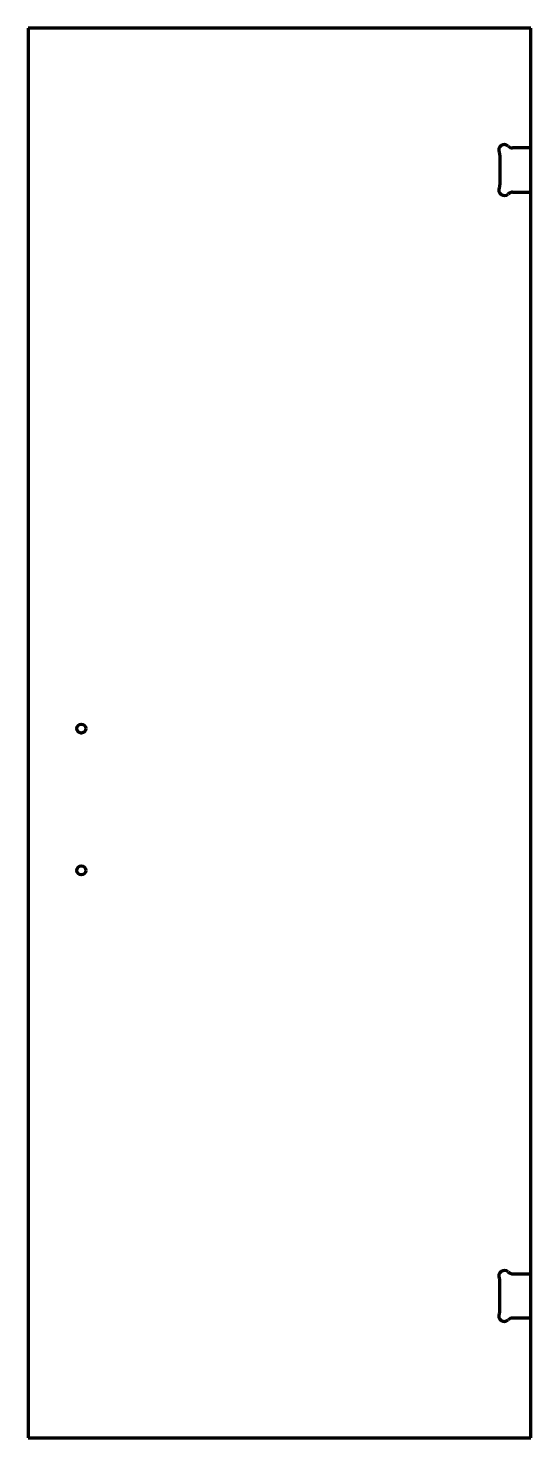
# Model space of a CAD drawing. Header units: inches. Extents: x 0 to 28.4, y 0 to 79.5.
import ezdxf

# ---------------------------------------------------------------- set-up
doc = ezdxf.new("R2010")
doc.units = ezdxf.units.IN
doc.header["$MEASUREMENT"] = 0
doc.layers.add('1', color=7, linetype='Continuous')

msp = doc.modelspace()

# ---------------------------------------------------------------- linework, layer by layer
at = {"color": 7, "lineweight": 90}
for p, q in [((0, 79.5), (0, 0)), ((28.375, 79.5), (0, 79.5)), ((28.375, 0), (28.375, 79.5)), ((0, 0), (28.375, 0))]:
    msp.add_line(p, q, dxfattribs=at)
at = {"layer": '1', "color": 7, "lineweight": 90}
for p, q in [((28.375, 72.75), (27.347, 72.75)), ((26.625, 72.339), (26.625, 70.661)), ((27.347, 70.25), (28.375, 70.25)), ((26.625, 7.161), (26.625, 8.839)), ((27.347, 9.25), (28.375, 9.25)), ((28.375, 6.75), (27.347, 6.75))]:
    msp.add_line(p, q, dxfattribs=at)
at = {"layer": '1', "color": 1, "lineweight": 90}
for centre in [(3, 40), (3, 32)]:
    msp.add_circle(centre, 0.25, dxfattribs=at)
at = {"layer": '1', "color": 7, "lineweight": 90}
for centre, radius, start, end in [((26.875, 72.625), 0.312, 46.65824, 204.61998), ((26.25, 72.339), 0.375, 0, 24.61998), ((27.347, 73.125), 0.375, 226.65824, 270), ((26.875, 70.375), 0.312, 155.38002, 313.34176), ((26.25, 70.661), 0.375, 335.38002, 360), ((27.347, 69.875), 0.375, 90, 133.34176), ((26.875, 9.125), 0.312, 46.65824, 204.61998), ((26.25, 8.839), 0.375, 0, 24.61998), ((27.347, 9.625), 0.375, 226.65824, 270), ((26.25, 7.161), 0.375, 335.38002, 360), ((26.875, 6.875), 0.312, 155.38002, 313.34176), ((27.347, 6.375), 0.375, 90, 133.34176)]:
    msp.add_arc(centre, radius, start, end, dxfattribs=at)

doc.saveas('drawing.dxf')
